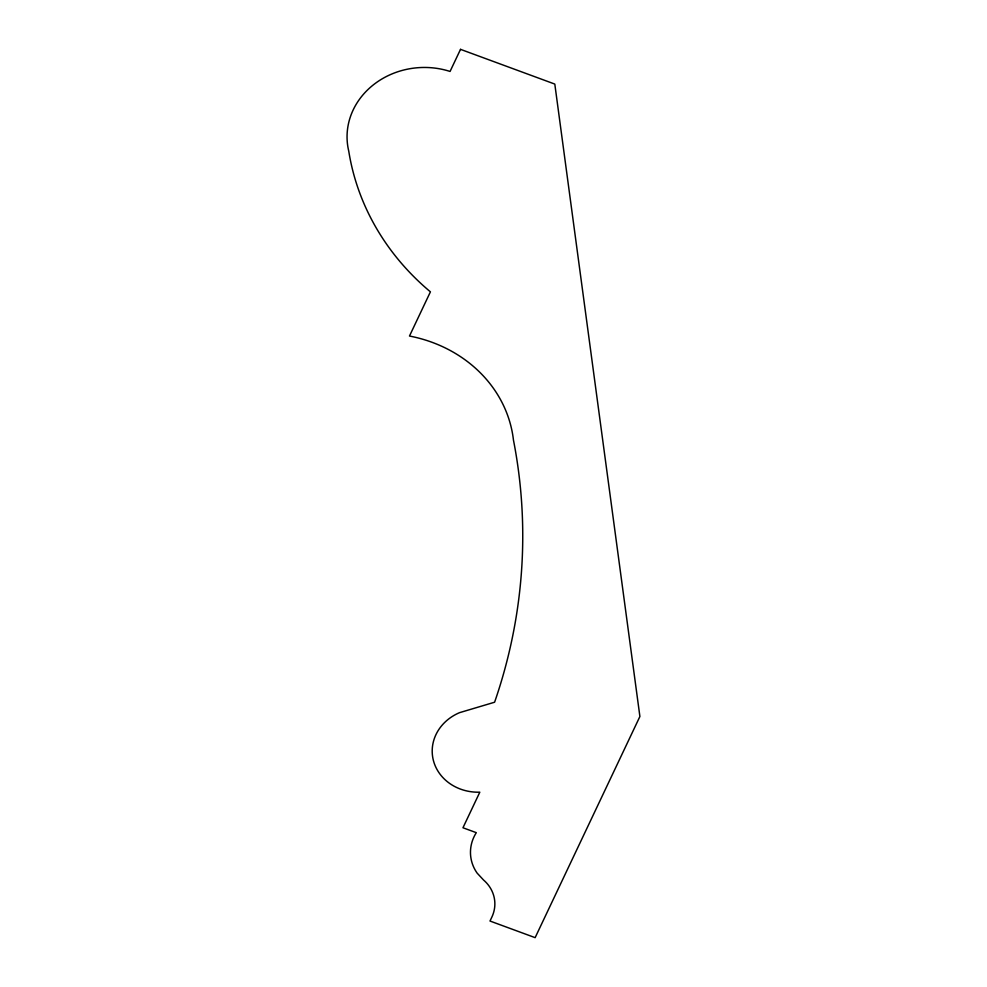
<?xml version="1.0" encoding="UTF-8"?>
<svg xmlns="http://www.w3.org/2000/svg" width="987" height="987" viewBox="0 0 987 987"><rect width="100%" height="100%" fill="white"/><g stroke="black" fill="none" stroke-linecap="round" stroke-linejoin="round"><path stroke-width="1.48" d="M460.522 49.35L450.06 71.446A76.221 68.214 -4.2 0 0 373.493 84.746A76.221 68.214 -4.2 0 0 348.756 151.159A271.228 242.728 -4.2 0 0 430.418 291.844L409.482 336.036A135.182 120.982 -4.2 0 1 513.462 440.116A623.167 557.692 -4.2 0 1 494.598 702.226L459.498 712.676A46.673 41.762 -4.2 0 0 433.367 760.372A46.673 41.762 -4.2 0 0 479.818 792.179L462.965 827.76L476.302 832.67A44.008 39.381 -4.2 0 0 477.128 873.113L483.556 880.022A37.481 33.546 -4.2 0 1 491.785 917.256L489.996 921.031L535.139 937.65L639.897 716.5L554.805 84.08L460.522 49.35"/></g></svg>
